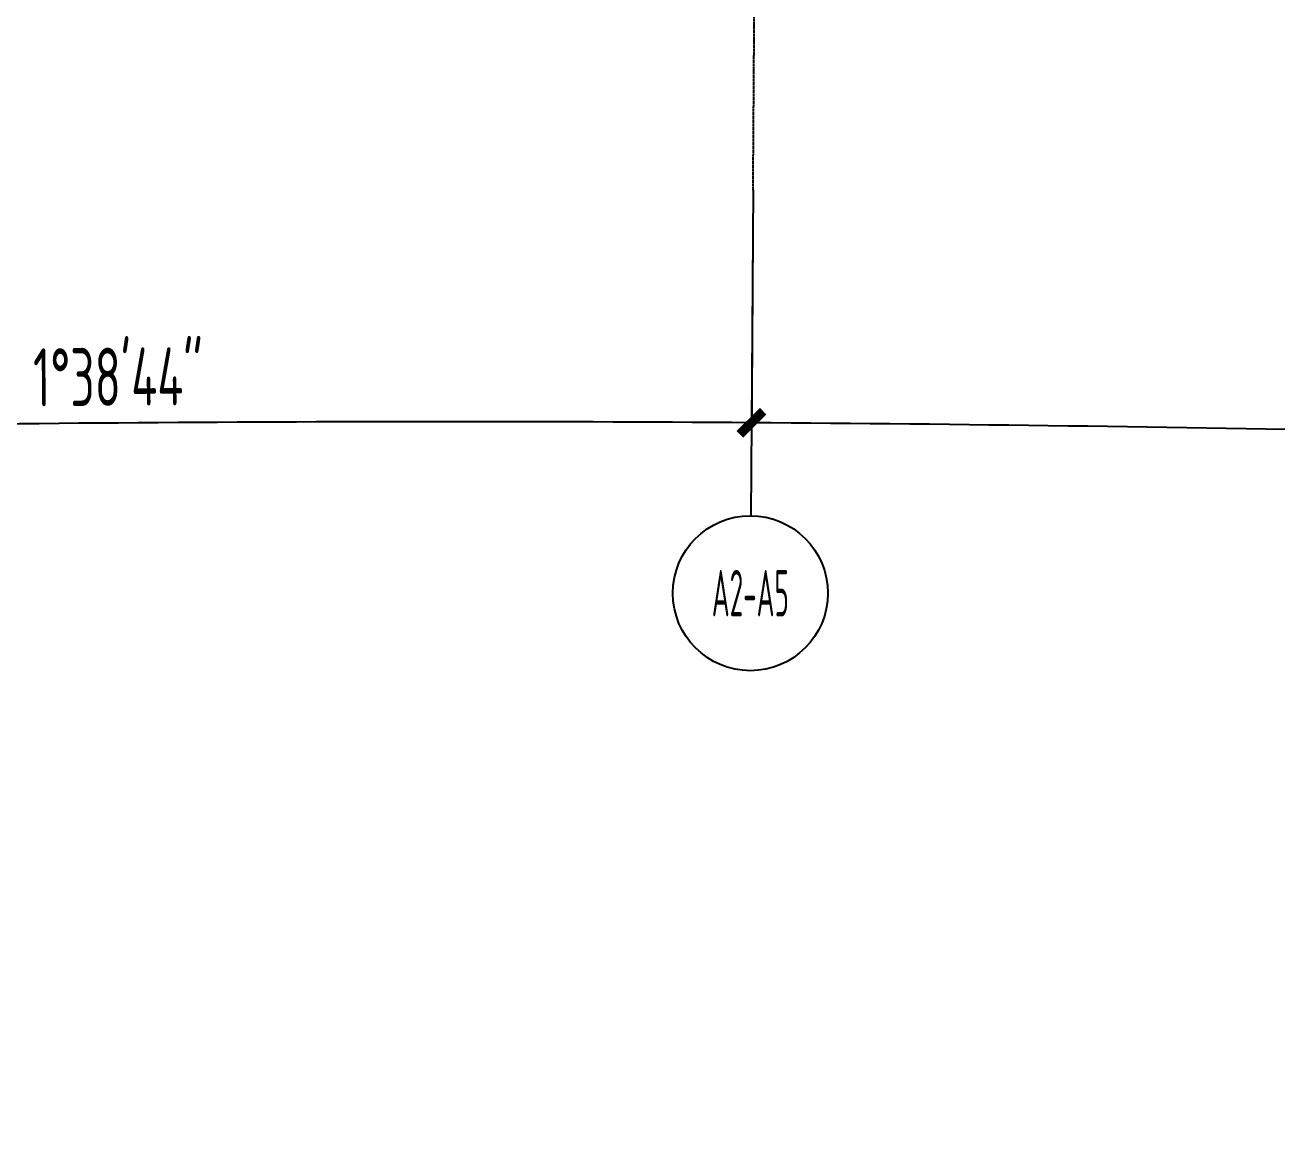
# Model space of a CAD drawing. Header units: millimetres. Extents: x 11677979 to 24947533, y -12764720 to -6308891.
# Drawn here: x 11775968 to 11784050, y -6414175 to -6407019 of the extents above; entities that cross this region are included whole.
import ezdxf
from ezdxf.enums import TextEntityAlignment as Align

# ---------------------------------------------------------------- set-up
doc = ezdxf.new("R2010")
doc.units = ezdxf.units.MM
doc.header["$LTSCALE"] = 10
for name, pattern in [('A2-RG-AXIS$0$CENTER', [2, 1.25, -0.25, 0.25, -0.25]), ('A2-RG-AXIS$0$DOTE', [2.42, 2, -0.2, 0.02, -0.2]), ('A2-RI-F4$0$A2-RG-AXIS$0$CENTER', [2, 1.25, -0.25, 0.25, -0.25]), ('A2-RI-F4$0$A2-RG-AXIS$0$DOTE', [2.42, 2, -0.2, 0.02, -0.2])]:
    doc.linetypes.add(name, pattern=pattern)
for name, color, linetype in [('A2-RB-F4$0$$34$A-DIMS-100', 1, 'Continuous'), ('A2-RG-AXIS$0$A-AXIS', 1, 'Continuous'), ('A2-RG-AXIS$0$A-DIMS-100', 1, 'Continuous'), ('A2-RG-AXIS$0$A-GRID', 1, 'A2-RG-AXIS$0$CENTER'), ('A2-RG-AXIS$0$A-SYMB', 4, 'Continuous'), ('A2-RI-F4$0$A2-RB-F4$0$$34$A-DIMS-100', 1, 'Continuous'), ('A2-RI-F4$0$A2-RG-AXIS$0$A-AXIS', 1, 'Continuous'), ('A2-RI-F4$0$A2-RG-AXIS$0$A-DIMS-100', 1, 'Continuous'), ('A2-RI-F4$0$A2-RG-AXIS$0$A-GRID', 1, 'A2-RI-F4$0$A2-RG-AXIS$0$CENTER'), ('A2-RI-F4$0$A2-RG-AXIS$0$A-SYMB', 4, 'Continuous')]:
    doc.layers.add(name, color=color, linetype=linetype)
doc.layers.add('A2-RI-F4$0$A-GLAZ', color=140, linetype='Continuous', lineweight=5)
doc.styles.add('A2-RB-F4$0$$0$XD2008', font='hzs.shx', dxfattribs={"width": 0.7, "bigfont": 'hztxt.shx'})
doc.styles.add('A2-RG-AXIS$0$ECADI', font='hzs.shx', dxfattribs={"width": 0.7, "bigfont": 'hztxt.shx'})
doc.styles.add('A2-RG-AXIS$0$XD2008', font='hzs.shx', dxfattribs={"width": 0.7, "bigfont": 'hztxt.shx'})
doc.styles.add('A2-RI-F4$0$A2-RB-F4$0$$0$XD2008', font='hzs.shx', dxfattribs={"width": 0.7, "bigfont": 'hztxt.shx'})
doc.styles.add('A2-RI-F4$0$A2-RG-AXIS$0$ECADI', font='hzs.shx', dxfattribs={"width": 0.7, "bigfont": 'hztxt.shx'})
doc.styles.add('A2-RI-F4$0$A2-RG-AXIS$0$XD2008', font='hzs.shx', dxfattribs={"width": 0.7, "bigfont": 'hztxt.shx'})
doc.dimstyles.new('A2-RB-F4$0$$0$XD100$0', dxfattribs={"dimscale": 100, "dimtxt": 3.5, "dimasz": 1, "dimexe": 1, "dimexo": 2, "dimgap": 0.5, "dimtad": 1, "dimdec": 0, "dimdsep": 46, "dimtxsty": 'A2-RB-F4$0$$0$XD2008', "dimblk1": 'A2-RB-F4$0$$20$_ArchTick', "dimblk2": 'A2-RB-F4$0$$20$_ArchTick', "dimsah": 1, "dimcen": 2.5, "dimclrt": 4, "dimaunit": 1, "dimadec": 0, "dimazin": 0, "dimtfac": 1, "dimtdec": 0, "dimtix": 1, "dimtmove": 2, "dimatfit": 3, "dimfxl": 0, "dimtolj": 1, "dimtzin": 0, "dimarcsym": 0})
doc.dimstyles.new('A2-RG-AXIS$0$XD150', dxfattribs={"dimscale": 300, "dimtxt": 2.5, "dimasz": 1.5, "dimexe": 1, "dimexo": 2, "dimgap": 0.5, "dimtad": 1, "dimdec": 0, "dimdsep": 46, "dimtxsty": 'A2-RG-AXIS$0$XD2008', "dimcen": 2.5, "dimclrt": 4, "dimaunit": 1, "dimadec": 3, "dimazin": 0, "dimtfac": 1, "dimtdec": 0, "dimtmove": 2, "dimatfit": 3, "dimfxl": 0, "dimtolj": 1, "dimtzin": 0, "dimarcsym": 0})
doc.dimstyles.new('A2-RI-F4$0$A2-RB-F4$0$$0$XD100$0', dxfattribs={"dimscale": 100, "dimtxt": 3.5, "dimasz": 1, "dimexe": 1, "dimexo": 2, "dimgap": 0.5, "dimtad": 1, "dimdec": 0, "dimdsep": 46, "dimtxsty": 'A2-RI-F4$0$A2-RB-F4$0$$0$XD2008', "dimblk1": 'A2-RI-F4$0$A2-RB-F4$0$$20$_ArchTick', "dimblk2": 'A2-RI-F4$0$A2-RB-F4$0$$20$_ArchTick', "dimsah": 1, "dimcen": 2.5, "dimclrt": 4, "dimaunit": 1, "dimadec": 0, "dimazin": 0, "dimtfac": 1, "dimtdec": 0, "dimtix": 1, "dimtmove": 2, "dimatfit": 3, "dimfxl": 0, "dimtolj": 1, "dimtzin": 0, "dimarcsym": 0})
doc.dimstyles.new('A2-RI-F4$0$A2-RG-AXIS$0$XD150', dxfattribs={"dimscale": 300, "dimtxt": 2.5, "dimasz": 1.5, "dimexe": 1, "dimexo": 2, "dimgap": 0.5, "dimtad": 1, "dimdec": 0, "dimdsep": 46, "dimtxsty": 'A2-RI-F4$0$A2-RG-AXIS$0$XD2008', "dimcen": 2.5, "dimclrt": 4, "dimaunit": 1, "dimadec": 3, "dimazin": 0, "dimtfac": 1, "dimtdec": 0, "dimtmove": 2, "dimatfit": 3, "dimfxl": 0, "dimtolj": 1, "dimtzin": 0, "dimarcsym": 0})

# ---------------------------------------------------------------- blocks, each defined once
blk = doc.blocks.new('A2-RB-F4$0$$20$_ArchTick')
at = {"color": 0, "linetype": 'ByBlock', "const_width": 0.4}
blk.add_lwpolyline([(-0.5, -0.5), (0.5, 0.5)], dxfattribs=at)
blk = doc.blocks.new('*D250')
at = {"layer": 'A2-RB-F4$0$$34$A-DIMS-100', "color": 0, "lineweight": -2, "transparency": 16777216}
blk.add_arc((11778702.4, -6698357.4), 315843, 89.61201, 90.297585, dxfattribs=at)
at = {"layer": 'Defpoints', "color": 0, "transparency": 16777216}
for p in [(11780940.3, -6367886.2), (11777039.2, -6378133.3), (11779581.5, -6382515.6), (11777109.1, -6391583.1), (11780668.1, -6408085.3)]:
    blk.add_point(p, dxfattribs=at)
at = {"layer": 'A2-RB-F4$0$$34$A-DIMS-100', "color": 0, "lineweight": -2, "transparency": 16777216, "xscale": 100, "yscale": 100, "zscale": 100}
for p, rotation in [((11777062, -6382518.7), 180.2975852176907), ((11780841.2, -6382521.6), 359.6120103874682)]:
    blk.add_blockref('A2-RB-F4$0$$20$_ArchTick', p, dxfattribs=dict(at, rotation=rotation))
at = {"layer": 'A2-RB-F4$0$$34$A-DIMS-100', "color": 4, "transparency": 16777216, "insert": (11778951.8, -6382256.2), "char_height": 350, "attachment_point": 5, "rotation": 359.9548, "style": 'A2-RB-F4$0$$0$XD2008'}
blk.add_mtext('\\A1;0°41\'8"', dxfattribs=at)
blk = doc.blocks.new('A2-RG-AXIS$0$ECADI-TAG-GRID')
at = {"color": 13}
blk.add_circle((0, 0), 5, dxfattribs=at)
at = {"style": 'A2-RG-AXIS$0$ECADI', "width": 0.7}
blk.add_attdef('GRID', text='', height=5, dxfattribs=at).set_placement((0, 0), align=Align.MIDDLE)
blk = doc.blocks.new('A2-RG-AXIS$0$_ArchTick')
at = {"color": 0, "linetype": 'ByBlock', "const_width": 0.4}
blk.add_lwpolyline([(-0.5, -0.5), (0.5, 0.5)], dxfattribs=at)
blk = doc.blocks.new('*D409')
at = {"layer": 'A2-RG-AXIS$0$A-DIMS-100', "color": 0, "lineweight": -2, "ltscale": 3, "transparency": 16777216}
for p, q in [((11780666, -6408385.3), (11780656.9, -6409735.2)), ((11788871.5, -6408558.7), (11788823.6, -6409907.8))]:
    blk.add_line(p, q, dxfattribs=at)
blk.add_arc((11778730.7, -6694178.7), 284600, 87.966593, 89.612012, dxfattribs=at)
at = {"layer": 'Defpoints', "color": 0, "ltscale": 3, "transparency": 16777216}
for p in [(11780668.1, -6408085.3), (11788882.2, -6408258.9), (11786105.9, -6409674.3), (11778730.7, -6694178.7)]:
    blk.add_point(p, dxfattribs=at)
at = {"layer": 'A2-RG-AXIS$0$A-DIMS-100', "color": 0, "lineweight": -2, "ltscale": 3, "transparency": 16777216, "xscale": 150, "yscale": 150, "zscale": 150}
for p, rotation in [((11780657.9, -6409585.2), 179.6120120871543), ((11788828.9, -6409757.9), 357.9665933294134)]:
    blk.add_blockref('A2-RG-AXIS$0$_ArchTick', p, dxfattribs=dict(at, rotation=rotation))
at = {"layer": 'A2-RG-AXIS$0$A-DIMS-100', "color": 4, "ltscale": 3, "transparency": 16777216, "insert": (11784750.4, -6409344.1), "char_height": 375, "attachment_point": 5, "rotation": 358.7893, "style": 'A2-RG-AXIS$0$XD2008'}
blk.add_mtext('\\A1;1°38\'44"', dxfattribs=at)
blk = doc.blocks.new('*D418')
at = {"layer": 'A2-RG-AXIS$0$A-DIMS-100', "color": 0, "lineweight": -2, "ltscale": 3, "transparency": 16777216}
for p, q in [((11780666, -6408385.3), (11780656.9, -6409735.2)), ((11772459, -6408447.5), (11772488.6, -6409797.2))]:
    blk.add_line(p, q, dxfattribs=at)
blk.add_arc((11778730.7, -6694178.7), 284600, 89.612008, 91.257427, dxfattribs=at)
at = {"layer": 'Defpoints', "color": 0, "ltscale": 3, "transparency": 16777216}
for p in [(11780668.1, -6408085.3), (11772452.4, -6408147.6), (11777933.6, -6409579.8), (11778730.7, -6694178.7)]:
    blk.add_point(p, dxfattribs=at)
at = {"layer": 'A2-RG-AXIS$0$A-DIMS-100', "color": 0, "lineweight": -2, "ltscale": 3, "transparency": 16777216, "xscale": 150, "yscale": 150, "zscale": 150}
for p, rotation in [((11772485.3, -6409647.2), 181.2574271685361), ((11780657.9, -6409585.2), 359.6120084107951)]:
    blk.add_blockref('A2-RG-AXIS$0$_ArchTick', p, dxfattribs=dict(at, rotation=rotation))
at = {"layer": 'A2-RG-AXIS$0$A-DIMS-100', "color": 4, "ltscale": 3, "transparency": 16777216, "insert": (11776569.1, -6409288.7), "char_height": 375, "attachment_point": 5, "rotation": 0.43472, "style": 'A2-RG-AXIS$0$XD2008'}
blk.add_mtext('\\A1;1°38\'44"', dxfattribs=at)
blk = doc.blocks.new('A2-RI-F4$0$A2-RB-F4$0$$20$_ArchTick')
at = {"color": 0, "linetype": 'ByBlock', "const_width": 0.4}
blk.add_lwpolyline([(-0.5, -0.5), (0.5, 0.5)], dxfattribs=at)
blk = doc.blocks.new('*D775')
at = {"layer": 'A2-RI-F4$0$A2-RB-F4$0$$34$A-DIMS-100', "color": 0, "lineweight": -2, "transparency": 16777216}
blk.add_arc((11778702.4, -6698357.4), 315843, 89.61201, 90.297585, dxfattribs=at)
at = {"layer": 'Defpoints', "color": 0, "transparency": 16777216}
for p in [(11780940.3, -6367886.2), (11777039.2, -6378133.3), (11779581.5, -6382515.6), (11777109.1, -6391583.1), (11780668.1, -6408085.3)]:
    blk.add_point(p, dxfattribs=at)
at = {"layer": 'A2-RI-F4$0$A2-RB-F4$0$$34$A-DIMS-100', "color": 0, "lineweight": -2, "transparency": 16777216, "xscale": 100, "yscale": 100, "zscale": 100}
for p, rotation in [((11777062, -6382518.7), 180.2975852176907), ((11780841.2, -6382521.6), 359.6120103874682)]:
    blk.add_blockref('A2-RI-F4$0$A2-RB-F4$0$$20$_ArchTick', p, dxfattribs=dict(at, rotation=rotation))
at = {"layer": 'A2-RI-F4$0$A2-RB-F4$0$$34$A-DIMS-100', "color": 4, "transparency": 16777216, "insert": (11778951.8, -6382256.2), "char_height": 350, "attachment_point": 5, "rotation": 359.9548, "style": 'A2-RI-F4$0$A2-RB-F4$0$$0$XD2008'}
blk.add_mtext('\\A1;0°41\'8"', dxfattribs=at)
blk = doc.blocks.new('A2-RI-F4$0$A2-RG-AXIS$0$ECADI-TAG-GRID')
at = {"color": 13}
blk.add_circle((0, 0), 5, dxfattribs=at)
at = {"style": 'A2-RI-F4$0$A2-RG-AXIS$0$ECADI', "width": 0.7}
blk.add_attdef('GRID', text='', height=5, dxfattribs=at).set_placement((0, 0), align=Align.MIDDLE)
blk = doc.blocks.new('A2-RI-F4$0$A2-RG-AXIS$0$_ArchTick')
at = {"color": 0, "linetype": 'ByBlock', "const_width": 0.4}
blk.add_lwpolyline([(-0.5, -0.5), (0.5, 0.5)], dxfattribs=at)
blk = doc.blocks.new('*D934')
at = {"layer": 'A2-RI-F4$0$A2-RG-AXIS$0$A-DIMS-100', "color": 0, "lineweight": -2, "ltscale": 3, "transparency": 16777216}
for p, q in [((11780666, -6408385.3), (11780656.9, -6409735.2)), ((11788871.5, -6408558.7), (11788823.6, -6409907.8))]:
    blk.add_line(p, q, dxfattribs=at)
blk.add_arc((11778730.7, -6694178.7), 284600, 87.966593, 89.612012, dxfattribs=at)
at = {"layer": 'Defpoints', "color": 0, "ltscale": 3, "transparency": 16777216}
for p in [(11780668.1, -6408085.3), (11788882.2, -6408258.9), (11786105.9, -6409674.3), (11778730.7, -6694178.7)]:
    blk.add_point(p, dxfattribs=at)
at = {"layer": 'A2-RI-F4$0$A2-RG-AXIS$0$A-DIMS-100', "color": 0, "lineweight": -2, "ltscale": 3, "transparency": 16777216, "xscale": 150, "yscale": 150, "zscale": 150}
for p, rotation in [((11780657.9, -6409585.2), 179.6120120871543), ((11788828.9, -6409757.9), 357.9665933294134)]:
    blk.add_blockref('A2-RI-F4$0$A2-RG-AXIS$0$_ArchTick', p, dxfattribs=dict(at, rotation=rotation))
at = {"layer": 'A2-RI-F4$0$A2-RG-AXIS$0$A-DIMS-100', "color": 4, "ltscale": 3, "transparency": 16777216, "insert": (11784750.4, -6409344.1), "char_height": 375, "attachment_point": 5, "rotation": 358.7893, "style": 'A2-RI-F4$0$A2-RG-AXIS$0$XD2008'}
blk.add_mtext('\\A1;1°38\'44"', dxfattribs=at)
blk = doc.blocks.new('*D943')
at = {"layer": 'A2-RI-F4$0$A2-RG-AXIS$0$A-DIMS-100', "color": 0, "lineweight": -2, "ltscale": 3, "transparency": 16777216}
for p, q in [((11780666, -6408385.3), (11780656.9, -6409735.2)), ((11772459, -6408447.5), (11772488.6, -6409797.2))]:
    blk.add_line(p, q, dxfattribs=at)
blk.add_arc((11778730.7, -6694178.7), 284600, 89.612008, 91.257427, dxfattribs=at)
at = {"layer": 'Defpoints', "color": 0, "ltscale": 3, "transparency": 16777216}
for p in [(11780668.1, -6408085.3), (11772452.4, -6408147.6), (11777933.6, -6409579.8), (11778730.7, -6694178.7)]:
    blk.add_point(p, dxfattribs=at)
at = {"layer": 'A2-RI-F4$0$A2-RG-AXIS$0$A-DIMS-100', "color": 0, "lineweight": -2, "ltscale": 3, "transparency": 16777216, "xscale": 150, "yscale": 150, "zscale": 150}
for p, rotation in [((11772485.3, -6409647.2), 181.2574271685361), ((11780657.9, -6409585.2), 359.6120084107951)]:
    blk.add_blockref('A2-RI-F4$0$A2-RG-AXIS$0$_ArchTick', p, dxfattribs=dict(at, rotation=rotation))
at = {"layer": 'A2-RI-F4$0$A2-RG-AXIS$0$A-DIMS-100', "color": 4, "ltscale": 3, "transparency": 16777216, "insert": (11776569.1, -6409288.7), "char_height": 375, "attachment_point": 5, "rotation": 0.43472, "style": 'A2-RI-F4$0$A2-RG-AXIS$0$XD2008'}
blk.add_mtext('\\A1;1°38\'44"', dxfattribs=at)
blk = doc.blocks.new('A2-RB-F4')
at = {"layer": 'A2-RB-F4$0$$34$A-DIMS-100'}
dim = blk.add_angular_dim_2l(base=(11779581.46, -6382515.6303), line1=((11777109.0605, -6391583.0707), (11777039.2036, -6378133.2524)), line2=((11780668.0768, -6408085.2682), (11780940.2968, -6367886.2033)), dimstyle='A2-RB-F4$0$$0$XD100$0', override={"dimadec": 4}, dxfattribs=at)
dim.commit()
dim.dimension.update_dxf_attribs({"geometry": '*D250', "text_midpoint": (11778951.793, -6382256.1721)})
blk = doc.blocks.new('A2-RG-AXIS')
at = {"layer": 'A2-RG-AXIS$0$A-AXIS', "ltscale": 3}
blk.add_line((11780668.1, -6408085.3), (11780653.9, -6410185.2), dxfattribs=at)
at = {"layer": 'A2-RG-AXIS$0$A-GRID', "linetype": 'A2-RG-AXIS$0$DOTE'}
blk.add_line((11780668.1, -6408085.3), (11780940.3, -6367886.2), dxfattribs=at)
for radius in [293700, 289100]:
    blk.add_arc((11778730.7, -6694178.7), radius, 75.589281, 95.407645, dxfattribs=at)
at = {"layer": 'A2-RG-AXIS$0$A-SYMB'}
ref = blk.add_blockref('A2-RG-AXIS$0$ECADI-TAG-GRID', (11780650.5, -6410685.2), dxfattribs=dict(at, xscale=100, yscale=100, zscale=100))
ref.add_attrib('GRID', 'A2-A5', dxfattribs={"layer": '0', "extrusion": (0, 0, -1), "height": 300, "style": 'A2-RG-AXIS$0$ECADI', "text_generation_flag": 2, "width": 0.5}).set_placement((-11780650.5, -6410685.2), align=Align.MIDDLE)
at = {"layer": 'A2-RG-AXIS$0$A-DIMS-100', "ltscale": 3}
for base, p2, picture, middle in [((11777933.6, -6409579.8), (11772452.4, -6408147.6), '*D418', (11776569.1, -6409288.7)), ((11786105.9, -6409674.3), (11788882.2, -6408258.9), '*D409', (11784750.4, -6409344.1))]:
    dim = blk.add_angular_dim_3p(base=base, center=(11778730.7, -6694178.7), p1=(11780668.1, -6408085.3), p2=p2, dimstyle='A2-RG-AXIS$0$XD150', override={"dimscale": 150, "dimasz": 1, "dimblk": 'A2-RG-AXIS$0$_ArchTick', "dimadec": 4}, dxfattribs=at)
    dim.commit()
    dim.dimension.update_dxf_attribs({"geometry": picture, "text_midpoint": middle})
blk = doc.blocks.new('A2-RI-F4$0$A2-RB-F4')
at = {"layer": 'A2-RI-F4$0$A2-RB-F4$0$$34$A-DIMS-100'}
dim = blk.add_angular_dim_2l(base=(11779581.46, -6382515.6303), line1=((11777109.0605, -6391583.0707), (11777039.2036, -6378133.2524)), line2=((11780668.0768, -6408085.2682), (11780940.2968, -6367886.2033)), dimstyle='A2-RI-F4$0$A2-RB-F4$0$$0$XD100$0', override={"dimadec": 4}, dxfattribs=at)
dim.commit()
dim.dimension.update_dxf_attribs({"geometry": '*D775', "text_midpoint": (11778951.793, -6382256.1721)})
blk = doc.blocks.new('A2-RI-F4$0$A2-RG-AXIS')
at = {"layer": 'A2-RI-F4$0$A2-RG-AXIS$0$A-AXIS', "ltscale": 3}
blk.add_line((11780668.1, -6408085.3), (11780653.9, -6410185.2), dxfattribs=at)
at = {"layer": 'A2-RI-F4$0$A2-RG-AXIS$0$A-GRID', "linetype": 'A2-RI-F4$0$A2-RG-AXIS$0$DOTE'}
blk.add_line((11780668.1, -6408085.3), (11780940.3, -6367886.2), dxfattribs=at)
for radius in [293700, 289100]:
    blk.add_arc((11778730.7, -6694178.7), radius, 75.589281, 95.407645, dxfattribs=at)
at = {"layer": 'A2-RI-F4$0$A2-RG-AXIS$0$A-SYMB'}
ref = blk.add_blockref('A2-RI-F4$0$A2-RG-AXIS$0$ECADI-TAG-GRID', (11780650.5, -6410685.2), dxfattribs=dict(at, xscale=100, yscale=100, zscale=100))
ref.add_attrib('GRID', 'A2-A5', dxfattribs={"layer": '0', "extrusion": (0, 0, -1), "height": 300, "style": 'A2-RI-F4$0$A2-RG-AXIS$0$ECADI', "text_generation_flag": 2, "width": 0.5}).set_placement((-11780650.5, -6410685.2), align=Align.MIDDLE)
at = {"layer": 'A2-RI-F4$0$A2-RG-AXIS$0$A-DIMS-100', "ltscale": 3}
for base, p2, picture, middle in [((11777933.6, -6409579.8), (11772452.4, -6408147.6), '*D943', (11776569.1, -6409288.7)), ((11786105.9, -6409674.3), (11788882.2, -6408258.9), '*D934', (11784750.4, -6409344.1))]:
    dim = blk.add_angular_dim_3p(base=base, center=(11778730.7, -6694178.7), p1=(11780668.1, -6408085.3), p2=p2, dimstyle='A2-RI-F4$0$A2-RG-AXIS$0$XD150', override={"dimscale": 150, "dimasz": 1, "dimblk": 'A2-RI-F4$0$A2-RG-AXIS$0$_ArchTick', "dimadec": 4}, dxfattribs=at)
    dim.commit()
    dim.dimension.update_dxf_attribs({"geometry": picture, "text_midpoint": middle})
blk = doc.blocks.new('A2-RI-F4')
at = {"layer": 'A2-RI-F4$0$A-GLAZ'}
for radius, start, end in [(292900, 76.321235, 95.292728), (292500, 76.242989, 95.370975), (292530, 76.248865, 95.365099)]:
    blk.add_arc((11778730.7, -6694178.7), radius, start, end, dxfattribs=at)
for name in ['A2-RI-F4$0$A2-RG-AXIS', 'A2-RI-F4$0$A2-RB-F4']:
    blk.add_blockref(name, (0, 0))

msp = doc.modelspace()

# ---------------------------------------------------------------- block references
for name in ['A2-RI-F4', 'A2-RG-AXIS', 'A2-RB-F4']:
    msp.add_blockref(name, (0, 0))

doc.saveas('drawing.dxf')
